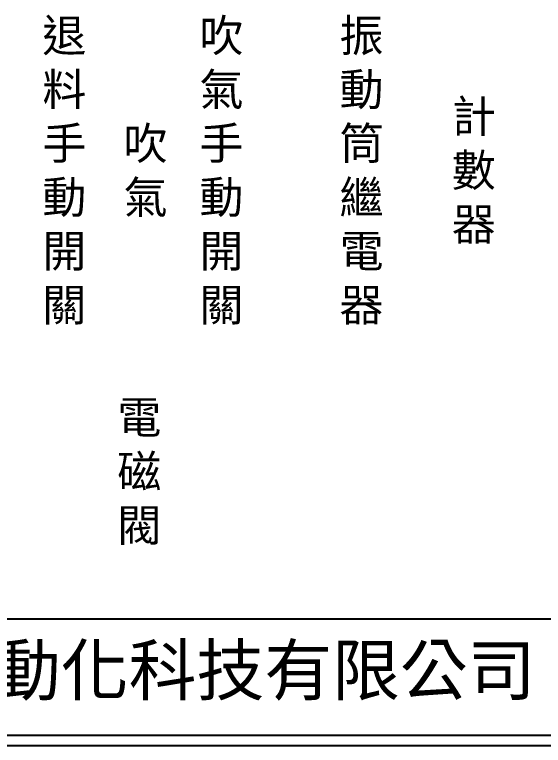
# Model space of a CAD drawing. Extents: x 325 to 612, y 3 to 207.
# Drawn here: x 391.1 to 454.9, y 3 to 91.2 of the extents above; entities that cross this region are included whole.
import ezdxf

# ---------------------------------------------------------------- set-up
doc = ezdxf.new("R2010")
doc.units = 0
doc.layers.add('圖框層', color=7, linetype='CONTINUOUS')
doc.layers.add('標尺寸層', color=3, linetype='CONTINUOUS')
doc.styles.add('CNS', font='romanc.shx', dxfattribs={"bigfont": 'chineset.shx'})
doc.styles.add('STSL', font='KAIU.TTF')

msp = doc.modelspace()

# ---------------------------------------------------------------- linework, layer by layer
at = {"layer": '圖框層', "color": 7}
for p, q in [((326.569, 18.25), (611.07, 18.25)), ((326.569, 4.25), (611.07, 4.25)), ((325.319, 3), (612.319, 3))]:
    msp.add_line(p, q, dxfattribs=at)

# ---------------------------------------------------------------- texts
at = {"layer": '圖框層', "color": 4, "style": 'STSL'}
msp.add_text('泓陞自動化科技有限公司', height=6, dxfattribs=at).set_placement((363.923, 9.076))
at = {"layer": '標尺寸層', "color": 7, "char_height": 3.9, "attachment_point": 5, "style": 'CNS'}
for s, insert, width in [('{\\fDFKai-SB|b0|i0|c136|p65;退料手動開關}', (397.078, 72.165), 2.84806), ('{\\fDFKai-SB|b0|i0|c136|p65;吹氣手動開關}', (416.037, 72.165), 2.84806), ('{\\fDFKai-SB|b0|i0|c136|p65;振動筒繼電器}', (432.951, 72.165), 2.84806), ('{\\fDFKai-SB|b0|i0|c136|p65;計數器}', (446.504, 72.165), 2.84806), ('{\\fDFKai-SB|b0|i0|c136|p65;吹氣}', (406.874, 72.165), 2.84806), ('{\\fDFKai-SB|b0|i0|c136|p65;電磁閥}', (406.129, 35.841), 8.6627)]:
    msp.add_mtext(s, dxfattribs=dict(at, insert=insert, width=width))

doc.saveas('drawing.dxf')
